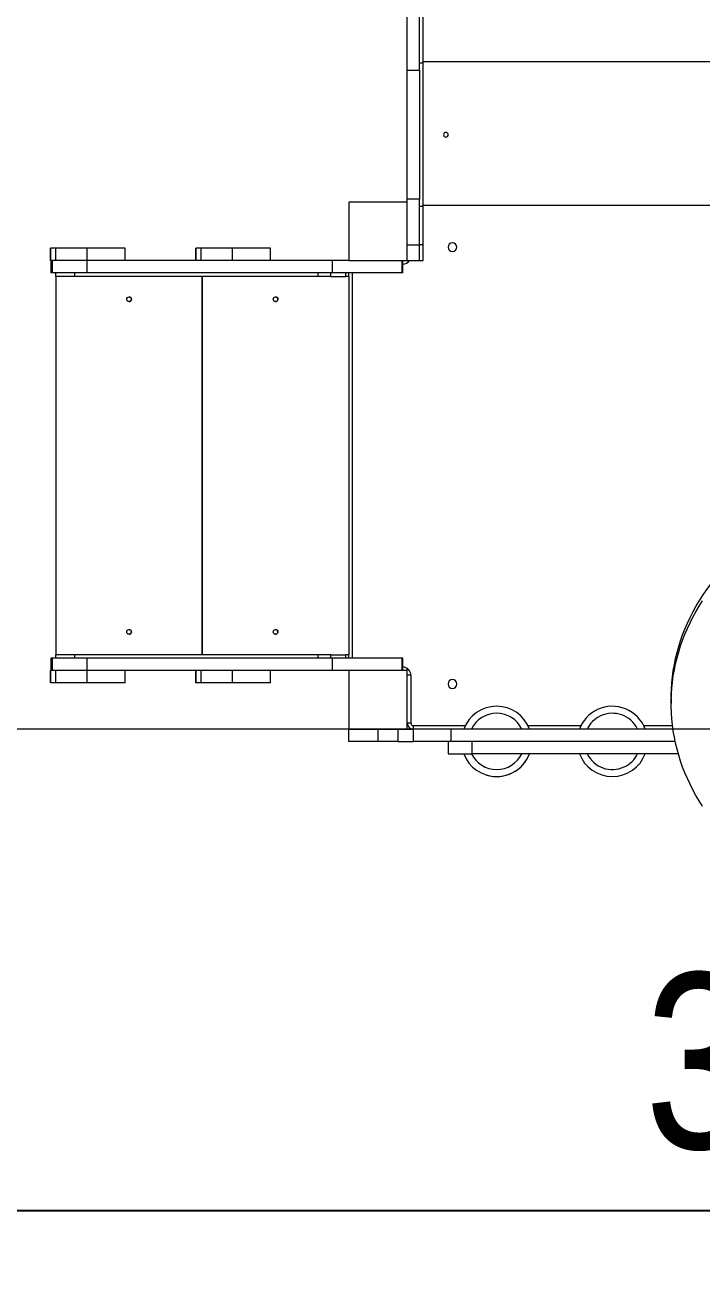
# Model space of a CAD drawing. Header units: millimetres. Extents: x -3852 to 3754, y -3689 to 3034.
# Drawn here: x -1274 to -119, y -2472 to -314 of the extents above; entities that cross this region are included whole.
import ezdxf

# ---------------------------------------------------------------- set-up
doc = ezdxf.new("R2010")
doc.units = ezdxf.units.MM
for name, color, linetype in [('DIKOM_ОБЪЕКТ', 7, 'Continuous'), ('DIKOM_РАЗМЕР_ЗОНА', 7, 'Continuous'), ('DIKOM_РАЗМЕР_ОБЪЕКТА', 7, 'Continuous')]:
    doc.layers.add(name, color=color, linetype=linetype)
doc.styles.add('style1', font='arial.ttf', dxfattribs={"width": 0.8})
doc.dimstyles.new('1-50', dxfattribs={"dimtxt": 300, "dimasz": 200, "dimexe": 100, "dimexo": 0, "dimgap": 100, "dimtad": 1, "dimtxsty": 'style1', "dimcen": 200, "dimclrd": 7, "dimclre": 7, "dimclrt": 7, "dimadec": 1, "dimazin": 2, "dimtfac": 1, "dimtmove": 0, "dimatfit": 2, "dimfxl": 0, "dimlwd": 25, "dimlwe": 18, "dimarcsym": 0})

# ---------------------------------------------------------------- blocks, each defined once
blk = doc.blocks.new('*D0')
at = {"layer": 'Defpoints', "color": 0, "transparency": 16777216}
for p in [(-1645.6, 756.6), (2216.6, 747.4), (2216.6, -2337.9)]:
    blk.add_point(p, dxfattribs=at)
at = {"layer": 'DIKOM_РАЗМЕР_ОБЪЕКТА', "color": 7, "lineweight": 18, "transparency": 16777216}
for p, q in [((-1645.6, 756.6), (-1645.6, -2437.9)), ((2216.6, 747.4), (2216.6, -2437.9))]:
    blk.add_line(p, q, dxfattribs=at)
at = {"layer": 'DIKOM_РАЗМЕР_ОБЪЕКТА', "color": 7, "lineweight": 25, "transparency": 16777216}
blk.add_line((-1445.6, -2337.9), (2016.6, -2337.9), dxfattribs=at)
at = {"layer": 'DIKOM_РАЗМЕР_ОБЪЕКТА', "color": 7, "transparency": 16777216}
for points in [[(-1445.6, -2304.6), (-1445.6, -2371.2), (-1645.6, -2337.9)], [(2016.6, -2304.6), (2016.6, -2371.2), (2216.6, -2337.9)]]:
    blk.add_solid(points, dxfattribs=at)
at = {"layer": 'DIKOM_РАЗМЕР_ОБЪЕКТА', "color": 7, "transparency": 16777216, "insert": (156.9, -2084.6), "char_height": 300, "attachment_point": 5, "style": 'style1'}
blk.add_mtext('3900', dxfattribs=at)
blk = doc.blocks.new('*D1')
at = {"layer": 'Defpoints', "color": 0, "transparency": 16777216}
for p in [(-1988.2, 1533.9), (178.5, 1533.9), (178.5, -1516.1)]:
    blk.add_point(p, dxfattribs=at)
at = {"layer": 'DIKOM_РАЗМЕР_ОБЪЕКТА', "color": 7, "lineweight": 18, "transparency": 16777216}
for p, q in [((178.5, 1533.9), (-2088.2, 1533.9)), ((178.5, -1516.1), (-2088.2, -1516.1))]:
    blk.add_line(p, q, dxfattribs=at)
at = {"layer": 'DIKOM_РАЗМЕР_ОБЪЕКТА', "color": 7, "lineweight": 25, "transparency": 16777216}
blk.add_line((-1988.2, -1316.1), (-1988.2, 1333.9), dxfattribs=at)
at = {"layer": 'DIKOM_РАЗМЕР_ОБЪЕКТА', "color": 7, "transparency": 16777216}
for points in [[(-2021.5, 1333.9), (-1954.8, 1333.9), (-1988.2, 1533.9)], [(-2021.5, -1316.1), (-1954.8, -1316.1), (-1988.2, -1516.1)]]:
    blk.add_solid(points, dxfattribs=at)
at = {"layer": 'DIKOM_РАЗМЕР_ОБЪЕКТА', "color": 7, "transparency": 16777216, "insert": (-2241.4, 17.3), "char_height": 300, "attachment_point": 5, "rotation": 90, "style": 'style1'}
blk.add_mtext('3050', dxfattribs=at)
blk = doc.blocks.new('*D2')
at = {"layer": 'Defpoints', "color": 0, "transparency": 16777216}
for p in [(3754.4, 468), (-3145.6, -2016.1), (3754.4, -3589.2)]:
    blk.add_point(p, dxfattribs=at)
at = {"layer": 'DIKOM_РАЗМЕР_ЗОНА', "color": 7, "lineweight": 18, "transparency": 16777216}
for p, q in [((3754.4, 468), (3754.4, -3689.2)), ((-3145.6, -2016.1), (-3145.6, -3689.2))]:
    blk.add_line(p, q, dxfattribs=at)
at = {"layer": 'DIKOM_РАЗМЕР_ЗОНА', "color": 7, "lineweight": 25, "transparency": 16777216}
blk.add_line((-2945.6, -3589.2), (3554.4, -3589.2), dxfattribs=at)
at = {"layer": 'DIKOM_РАЗМЕР_ЗОНА', "color": 7, "transparency": 16777216}
for points in [[(-2945.6, -3555.9), (-2945.6, -3622.5), (-3145.6, -3589.2)], [(3554.4, -3555.9), (3554.4, -3622.5), (3754.4, -3589.2)]]:
    blk.add_solid(points, dxfattribs=at)
at = {"layer": 'DIKOM_РАЗМЕР_ЗОНА', "color": 7, "transparency": 16777216, "insert": (461.9, -3336), "char_height": 300, "attachment_point": 5, "style": 'style1'}
blk.add_mtext('6900', dxfattribs=at)

msp = doc.modelspace()

# ---------------------------------------------------------------- linework, layer by layer
at = {"layer": 'DIKOM_ОБЪЕКТ', "color": 7, "linetype": 'Continuous', "lineweight": 15}
for p, q in [((-621.462, -390.867), (-621.462, -111.366)), ((-600.462, -390.867), (-600.462, -111.366)), ((-594.462, -378.445), (-594.462, -123.789)), ((-600.462, -378.445), (-594.462, -378.445)), ((-594.462, -376.117), (51.538, -376.117)), ((-594.462, -623.789), (-594.462, -378.445)), ((-621.462, -390.867), (-600.462, -390.867)), ((-621.462, -611.366), (-621.462, -390.867)), ((-600.462, -390.867), (-600.462, -611.366)), ((-721.462, -616.117), (-721.462, -716.117)), ((-621.462, -616.117), (-721.462, -616.117)), ((-600.462, -611.366), (-621.462, -611.366)), ((-621.462, -616.117), (-621.462, -611.366)), ((-621.462, -716.117), (-621.462, -616.117)), ((-600.462, -689.242), (-600.462, -611.366)), ((-594.462, -623.789), (-600.462, -623.789)), ((51.538, -622.117), (-594.462, -622.117)), ((-594.462, -688.478), (-594.462, -623.789)), ((-621.462, -689.242), (-600.462, -689.242)), ((-600.462, -688.478), (-594.462, -688.478)), ((-600.462, -716.117), (-600.462, -689.242)), ((-594.462, -716.117), (-594.462, -688.478)), ((-1230.577, -695.117), (-1230.577, -716.117)), ((-1230.571, -695.117), (-1230.577, -695.117)), ((-1230.571, -716.117), (-1230.571, -695.117)), ((-1230.57, -695.117), (-1230.571, -695.117)), ((-1230.57, -716.117), (-1230.57, -695.117)), ((-1221.726, -695.117), (-1230.57, -695.117)), ((-1221.726, -716.117), (-1221.726, -695.117)), ((-1168.183, -695.117), (-1221.726, -695.117)), ((-1168.183, -716.117), (-1168.183, -695.117)), ((-1103.345, -695.117), (-1168.183, -695.117)), ((-1103.345, -716.117), (-1103.345, -695.117)), ((-982.286, -695.117), (-982.286, -716.117)), ((-982.28, -695.117), (-982.286, -695.117)), ((-982.28, -716.117), (-982.28, -695.117)), ((-982.278, -695.117), (-982.28, -695.117)), ((-982.278, -716.117), (-982.278, -695.117)), ((-973.435, -695.117), (-982.278, -695.117)), ((-973.435, -716.117), (-973.435, -695.117)), ((-919.892, -695.117), (-973.435, -695.117)), ((-919.892, -716.117), (-919.892, -695.117)), ((-855.054, -695.117), (-919.892, -695.117)), ((-855.054, -716.117), (-855.054, -695.117)), ((-1230.571, -716.117), (-1230.577, -716.117)), ((-1230.57, -716.117), (-1230.571, -716.117)), ((-1229.959, -716.117), (-1230.57, -716.117)), ((-1229.959, -716.117), (-1229.959, -737.117)), ((-1227.294, -716.117), (-1229.956, -716.117)), ((-1221.726, -716.117), (-1227.294, -716.117)), ((-1227.215, -737.117), (-1227.215, -716.117)), ((-1168.183, -716.117), (-1221.726, -716.117)), ((-1146.849, -716.117), (-1168.183, -716.117)), ((-1167.93, -737.117), (-1167.93, -716.117)), ((-749.025, -716.117), (-1146.849, -716.117)), ((-749.025, -737.117), (-749.025, -716.117)), ((-721.462, -716.117), (-749.025, -716.117)), ((-721.462, -716.117), (-621.462, -716.117)), ((-630.016, -737.117), (-630.016, -716.117)), ((-629.083, -737.117), (-629.083, -716.117)), ((-621.462, -716.117), (-600.462, -716.117)), ((-600.462, -716.117), (-594.462, -716.117)), ((-1227.215, -737.117), (-1229.959, -737.117)), ((-1167.93, -737.117), (-1227.215, -737.117)), ((-1221.463, -743.117), (-1221.463, -737.117)), ((-1221.463, -743.117), (-1221.463, -737.117)), ((-1221.463, -743.117), (-1221.463, -1389.117)), ((-1220.3, -743.117), (-1221.463, -743.117)), ((-1221.463, -743.117), (-1221.463, -1389.117)), ((-1221.463, -743.117), (-1221.463, -743.117)), ((-1221.463, -743.117), (-1221.463, -743.117)), ((-1189.186, -743.117), (-1220.3, -743.117)), ((-1189.186, -743.117), (-1189.186, -737.117)), ((-773.769, -743.117), (-1189.186, -743.117)), ((-749.025, -737.117), (-1167.93, -737.117)), ((-971.463, -1389.117), (-971.463, -743.117)), ((-971.46, -743.117), (-971.46, -1389.117)), ((-971.46, -743.117), (-971.46, -1389.117)), ((-773.769, -743.117), (-773.769, -737.117)), ((-752.213, -743.117), (-773.769, -743.117)), ((-752.213, -743.117), (-752.213, -737.117)), ((-752.213, -743.117), (-726.462, -743.117)), ((-630.016, -737.117), (-749.025, -737.117)), ((-726.462, -743.117), (-726.462, -737.117)), ((-721.462, -743.117), (-726.462, -743.117)), ((-721.462, -743.117), (-721.462, -737.117)), ((-721.462, -743.117), (-721.462, -1389.117)), ((-715.462, -737.117), (-715.462, -1395.117)), ((-629.083, -737.117), (-630.016, -737.117)), ((-1229.959, -1395.117), (-1229.959, -1416.117)), ((-1227.215, -1395.117), (-1229.959, -1395.117)), ((-1227.215, -1416.117), (-1227.215, -1395.117)), ((-1167.93, -1395.117), (-1227.215, -1395.117)), ((-1221.463, -1389.117), (-1220.3, -1389.117)), ((-1221.463, -1389.117), (-1221.463, -1389.117)), ((-1221.463, -1395.117), (-1221.463, -1389.117)), ((-1221.463, -1389.117), (-1221.463, -1389.117)), ((-1221.463, -1395.117), (-1221.463, -1389.117)), ((-1189.186, -1389.117), (-1220.3, -1389.117)), ((-773.769, -1389.117), (-1189.186, -1389.117)), ((-1189.186, -1395.117), (-1189.186, -1389.117)), ((-1167.93, -1416.117), (-1167.93, -1395.117)), ((-749.025, -1395.117), (-1167.93, -1395.117)), ((-752.213, -1389.117), (-773.769, -1389.117)), ((-773.769, -1395.117), (-773.769, -1389.117)), ((-752.213, -1389.117), (-726.462, -1389.117)), ((-752.213, -1395.117), (-752.213, -1389.117)), ((-749.025, -1416.117), (-749.025, -1395.117)), ((-630.016, -1395.117), (-749.025, -1395.117)), ((-721.462, -1389.117), (-726.462, -1389.117)), ((-726.462, -1395.117), (-726.462, -1389.117)), ((-721.462, -1395.117), (-721.462, -1389.117)), ((-630.016, -1416.117), (-630.016, -1395.117)), ((-629.083, -1395.117), (-630.016, -1395.117)), ((-629.083, -1416.117), (-629.083, -1395.117)), ((-1230.577, -1416.117), (-1230.577, -1437.117)), ((-1230.571, -1416.117), (-1230.577, -1416.117)), ((-1230.571, -1437.117), (-1230.571, -1416.117)), ((-1230.57, -1416.117), (-1230.571, -1416.117)), ((-1230.57, -1437.117), (-1230.57, -1416.117)), ((-1229.959, -1416.117), (-1230.57, -1416.117)), ((-1227.294, -1416.117), (-1229.956, -1416.117)), ((-1221.726, -1416.117), (-1227.294, -1416.117)), ((-1221.726, -1437.117), (-1221.726, -1416.117)), ((-1168.183, -1416.117), (-1221.726, -1416.117)), ((-1168.183, -1437.117), (-1168.183, -1416.117)), ((-1146.849, -1416.117), (-1168.183, -1416.117)), ((-749.025, -1416.117), (-1146.849, -1416.117)), ((-1103.345, -1437.117), (-1103.345, -1416.117)), ((-982.286, -1416.117), (-982.286, -1437.117)), ((-982.28, -1437.117), (-982.28, -1416.117)), ((-982.278, -1437.117), (-982.278, -1416.117)), ((-973.435, -1437.117), (-973.435, -1416.117)), ((-919.892, -1437.117), (-919.892, -1416.117)), ((-855.054, -1437.117), (-855.054, -1416.117)), ((-721.462, -1416.117), (-749.025, -1416.117)), ((-721.462, -1416.117), (-721.462, -1516.117)), ((-621.462, -1416.117), (-721.462, -1416.117)), ((-621.462, -1416.117), (-621.462, -1412.628)), ((-621.462, -1516.117), (-621.462, -1416.117)), ((-1230.571, -1437.117), (-1230.577, -1437.117)), ((-1230.57, -1437.117), (-1230.571, -1437.117)), ((-1221.726, -1437.117), (-1230.57, -1437.117)), ((-1168.183, -1437.117), (-1221.726, -1437.117)), ((-1103.345, -1437.117), (-1168.183, -1437.117)), ((-982.28, -1437.117), (-982.286, -1437.117)), ((-982.278, -1437.117), (-982.28, -1437.117)), ((-973.435, -1437.117), (-982.278, -1437.117)), ((-919.892, -1437.117), (-973.435, -1437.117)), ((-855.054, -1437.117), (-919.892, -1437.117)), ((-615.462, -1424.117), (-621.462, -1424.117)), ((-615.462, -1424.117), (-615.462, -1506.117)), ((-170.951, -1463.575), (-170.951, -1472.455)), ((-615.462, -1506.117), (-621.462, -1506.117)), ((-611.462, -1510.117), (-611.462, -1516.117)), ((-611.462, -1510.117), (-522.544, -1510.117)), ((-415.38, -1510.117), (-325.044, -1510.117)), ((-217.88, -1510.117), (-168.652, -1510.117)), ((-721.462, -1537.117), (-721.462, -1516.117)), ((-721.462, -1516.117), (-621.462, -1516.117)), ((-671.462, -1537.117), (-671.462, -1516.117)), ((-636.957, -1537.117), (-636.957, -1516.117)), ((-621.462, -1516.117), (-610.727, -1516.117)), ((-610.727, -1537.117), (-610.727, -1516.117)), ((-546.462, -1516.117), (-610.727, -1516.117)), ((-546.462, -1537.117), (-546.462, -1516.117)), ((-167.857, -1516.117), (-546.462, -1516.117)), ((-671.462, -1537.117), (-721.462, -1537.117)), ((-636.957, -1537.117), (-671.462, -1537.117)), ((-636.957, -1537.117), (-610.727, -1537.117)), ((-546.462, -1537.117), (-610.727, -1537.117)), ((-551.462, -1537.117), (-551.462, -1558.117)), ((-164.131, -1537.117), (-546.462, -1537.117)), ((-511.462, -1537.117), (-511.462, -1558.117)), ((-551.462, -1558.117), (-511.462, -1558.117)), ((-158.897, -1558.117), (-511.462, -1558.117))]:
    msp.add_line(p, q, dxfattribs=at)
at = {"layer": 'DIKOM_ОБЪЕКТ', "color": 7, "linetype": 'Continuous', "lineweight": 15, "flags": 128}
for points in [[(-170.951, -1463.575), (-170.907, -1458.319), (-170.55, -1447.812), (-169.836, -1437.32), (-168.765, -1426.854), (-167.34, -1416.421), (-165.561, -1406.034), (-163.43, -1395.701), (-160.948, -1385.433), (-158.119, -1375.238), (-154.945, -1365.128), (-151.429, -1355.11), (-147.574, -1345.196), (-143.384, -1335.394), (-138.863, -1325.713), (-134.015, -1316.164), (-128.845, -1306.754), (-123.358, -1297.492), (-117.558, -1288.389), (-111.452, -1279.451), (-105.046, -1270.688), (-98.344, -1262.108), (-91.354, -1253.719)], [(-117.558, -1647.641), (-123.358, -1638.537), (-128.845, -1629.276), (-134.015, -1619.866), (-138.863, -1610.316), (-143.384, -1600.636), (-147.574, -1590.834), (-151.429, -1580.919), (-154.945, -1570.902), (-158.119, -1560.792), (-160.948, -1550.597), (-163.43, -1540.329), (-165.561, -1529.996), (-167.34, -1519.608), (-168.765, -1509.176), (-169.836, -1498.709), (-170.55, -1488.217), (-170.907, -1477.711), (-170.907, -1467.199), (-170.55, -1456.692), (-169.836, -1446.2), (-168.765, -1435.733), (-167.34, -1425.301), (-165.561, -1414.914), (-163.43, -1404.581), (-160.948, -1394.312), (-158.119, -1384.118), (-154.945, -1374.007), (-151.429, -1363.99), (-147.574, -1354.076), (-143.384, -1344.274), (-138.863, -1334.593), (-134.015, -1325.043), (-128.845, -1315.633), (-123.358, -1306.372), (-117.558, -1297.268)]]:
    msp.add_lwpolyline(points, dxfattribs=at)
at = {"layer": 'DIKOM_ОБЪЕКТ', "color": 7, "linetype": 'Continuous', "lineweight": 15, "extrusion": (-4.55739e-17, 3.84223e-15, -1)}
msp.add_circle((555.462, -501.117), 4, dxfattribs=at)
at = {"layer": 'DIKOM_ОБЪЕКТ', "color": 7, "linetype": 'Continuous', "lineweight": 15, "extrusion": (0, 3.76823e-15, -1)}
for centre in [(544.462, -693.117), (544.462, -1439.117)]:
    msp.add_circle(centre, 7.5, dxfattribs=at)
at = {"layer": 'DIKOM_ОБЪЕКТ', "color": 7, "linetype": 'Continuous', "lineweight": 15, "extrusion": (2.8163e-06, -3.56063e-15, 1)}
for centre in [(-1096.463, -782.117, -0.003), (-1096.463, -1350.117, -0.003)]:
    msp.add_circle(centre, 4, dxfattribs=at)
at = {"layer": 'DIKOM_ОБЪЕКТ', "color": 7, "linetype": 'Continuous', "lineweight": 15, "extrusion": (2.8163e-06, -3.32153e-15, 1)}
for centre in [(-846.46, -782.117, -0.002), (-846.46, -1350.117, -0.002)]:
    msp.add_circle(centre, 4, dxfattribs=at)
at = {"layer": 'DIKOM_ОБЪЕКТ', "color": 7, "linetype": 'Continuous', "lineweight": 15}
for centre, radius, start, end in [((-629.357, -708.331), 13.754, 271.140996, 325.517571), ((-1096.463, -782.117), 4, 270, 90), ((-846.46, -782.117), 4, 270, 90), ((-1096.463, -1350.117), 4, 270, 90), ((-846.46, -1350.117), 4, 270, 90), ((-629.424, -1424.096), 13.962, 359.91563, 88.598631), ((-468.962, -1537.117), 60, 20.487315, 159.512685), ((-271.462, -1537.117), 60, 115.040347, 159.512685), ((-271.462, -1537.117), 60, 20.487315, 115.040347), ((-611.462, -1506.117), 10, 180, 270), ((-611.462, -1506.117), 4, 180, 270), ((-468.956, -1537.015), 47.888, 25.874511, 154.090705), ((-271.472, -1537.103), 47.984, 115.036492, 154.061237), ((-271.458, -1537.058), 47.949, 25.952694, 115.073758), ((-468.962, -1537.117), 60, 200.539371, 339.449801), ((-468.968, -1537.218), 47.888, 205.874511, 334.090705), ((-468.962, -1537.117), 60, 253.429274, 339.469019), ((-271.462, -1537.117), 60, 200.487315, 339.512685), ((-271.466, -1537.175), 47.949, 205.952694, 295.073758), ((-271.452, -1537.13), 47.984, 295.036492, 334.061237)]:
    msp.add_arc(centre, radius, start, end, dxfattribs=at)

# ---------------------------------------------------------------- dimensions: what is measured, and where the dimension line sits
at = {"layer": 'DIKOM_РАЗМЕР_ЗОНА'}
dim = msp.add_linear_dim(base=(3754.427, -3589.192), p1=(-3145.573, -2016.117), p2=(3754.427, 468.045), dimstyle='1-50', dxfattribs=at)
dim.commit()
dim.dimension.update_dxf_attribs({"geometry": '*D2', "text_midpoint": (461.883, -3589.192), "dimtype": 160})
at = {"layer": 'DIKOM_РАЗМЕР_ОБЪЕКТА'}
dim = msp.add_linear_dim(base=(-1988.157, 1533.883), p1=(178.538, -1516.117), p2=(178.538, 1533.883), angle=90, dimstyle='1-50', dxfattribs=at)
dim.commit()
dim.dimension.update_dxf_attribs({"geometry": '*D1', "text_midpoint": (-1988.157, 17.255), "dimtype": 160})
dim = msp.add_linear_dim(base=(2216.649, -2337.904), p1=(-1645.573, 756.639), p2=(2216.649, 747.383), text='3900', dimstyle='1-50', dxfattribs=at)
dim.commit()
dim.dimension.update_dxf_attribs({"geometry": '*D0', "text_midpoint": (156.888, -2337.904), "dimtype": 160})

doc.saveas('drawing.dxf')
